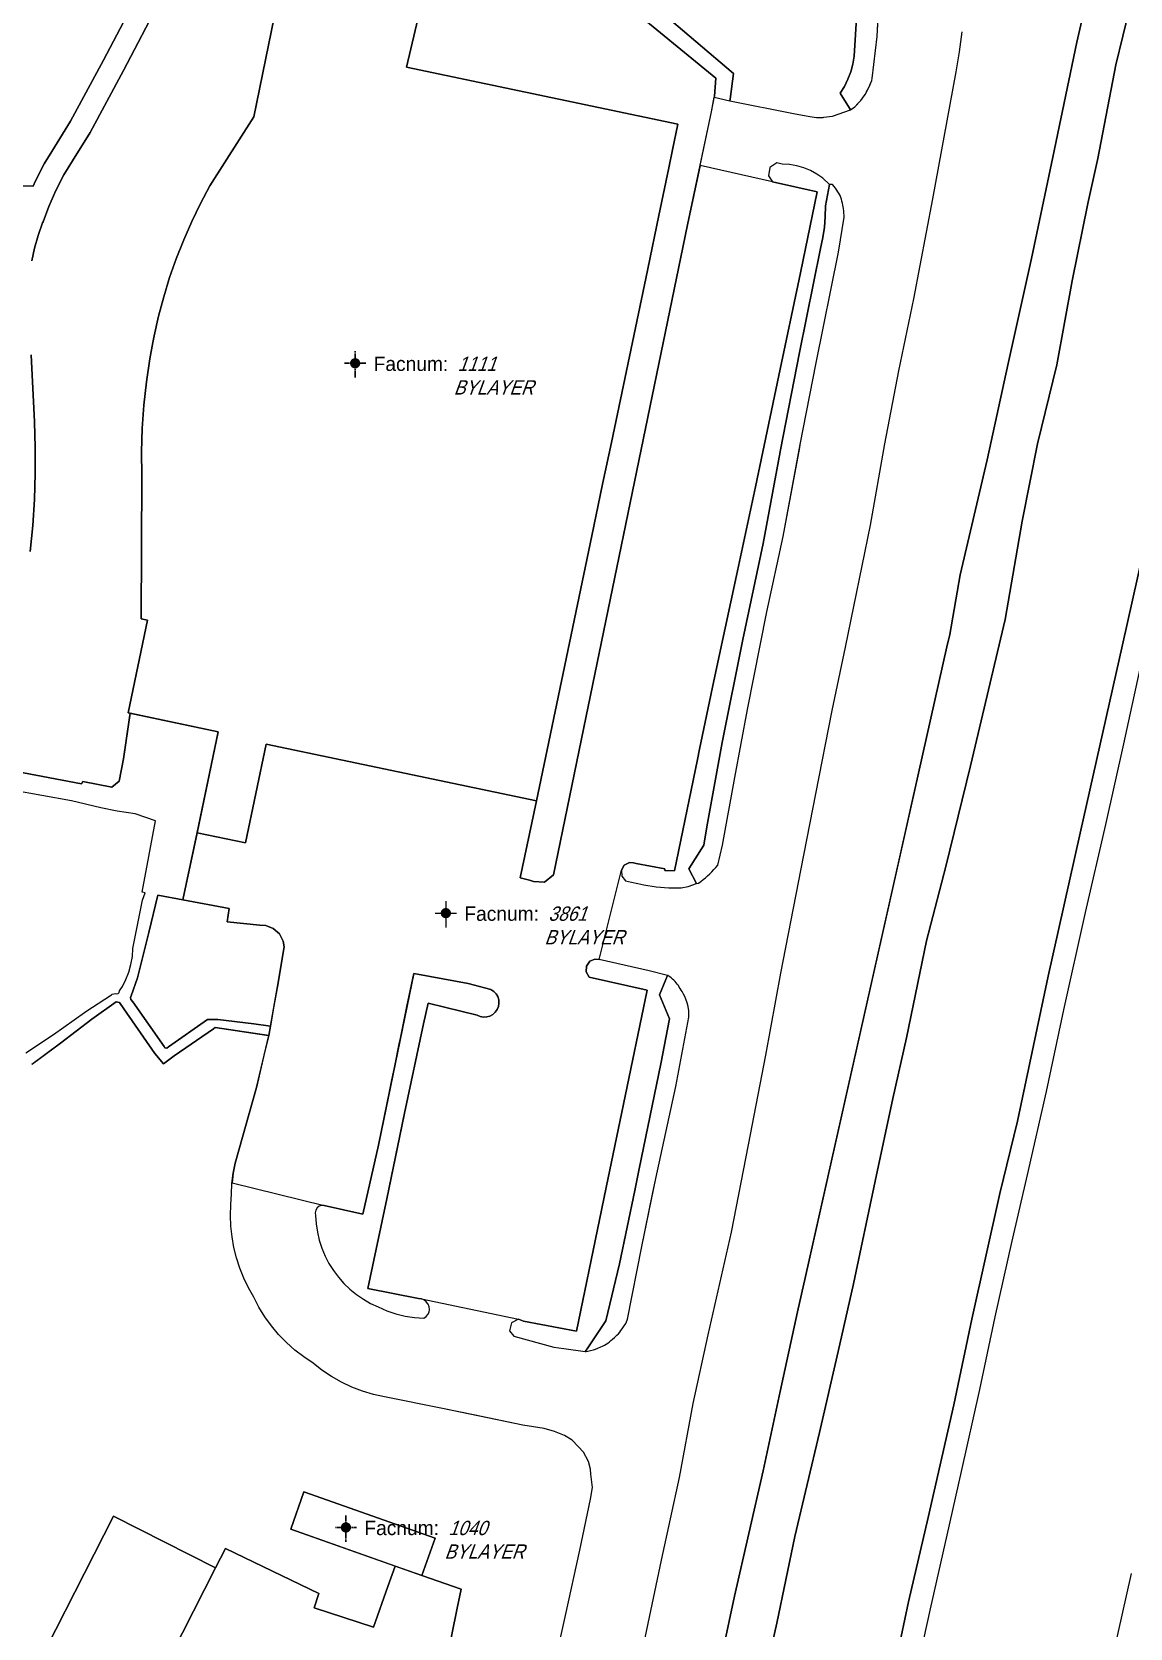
# Model space of a CAD drawing. Header units: inches. Extents: x 1273557 to 1282364, y 239587 to 246310.
# Drawn here: x 1278078.4 to 1278399.9, y 242328 to 242795.3 of the extents above; entities that cross this region are included whole.
import ezdxf
from ezdxf.enums import TextEntityAlignment as Align

# ---------------------------------------------------------------- set-up
doc = ezdxf.new("R2010")
doc.units = ezdxf.units.IN
doc.header["$MEASUREMENT"] = 0
doc.linetypes.add('DASHED2', pattern=[0.375, 0.25, -0.125])
doc.layers.add('BLDG-DATA', color=159, linetype='DASHED2', lineweight=30)
for name, color, linetype in [('BLDG-UW', 231, 'Continuous'), ('GRASS', 3, 'Continuous'), ('PATH', 253, 'Continuous'), ('PATH-ISLAND', 252, 'Continuous'), ('PRKG-DATA', 255, 'Continuous'), ('PRKG-UW', 6, 'Continuous'), ('PRKG-UW-ISLAND', 40, 'Continuous'), ('STREET-NONUW', 4, 'Continuous'), ('STREET-UW', 50, 'Continuous')]:
    doc.layers.add(name, color=color, linetype=linetype)
doc.styles.add('SS_LITE', font='FRABK.TTF', dxfattribs={"height": 16})

# ---------------------------------------------------------------- blocks, each defined once
blk = doc.blocks.new('*U1')
for p, q in [((-3.08, 0), (3.08, 0)), ((0, 3.55), (0, -4.2))]:
    blk.add_line(p, q)
at = {"const_width": 1.5}
blk.add_lwpolyline([(-0.75, 0, 1), (0.75, 0, 1)], format="xyb", close=True, dxfattribs=at)
at = {"layer": 'BLDG-DATA', "color": 1, "style": 'SS_LITE'}
blk.add_text('Facnum:', height=4.2, dxfattribs=at).set_placement((27.26, -2.25), align=Align.RIGHT)
at = {"layer": 'BLDG-DATA', "color": 7, "style": 'SS_LITE', "oblique": 20, "width": 0.9, "flags": 8}
for tag, p in [('FACNUM', (29.98, -2.25)), ('OBJECT', (28.84, -9.16))]:
    blk.add_attdef(tag, p, '', height=4.2, dxfattribs=at)
blk = doc.blocks.new('*U8')
for p, q in [((-3.08, 0), (3.08, 0)), ((0, 3.55), (0, -4.2))]:
    blk.add_line(p, q)
at = {"const_width": 1.5}
blk.add_lwpolyline([(-0.75, 0, 1), (0.75, 0, 1)], format="xyb", close=True, dxfattribs=at)
at = {"layer": 'PRKG-DATA', "color": 1, "style": 'SS_LITE'}
blk.add_text('Facnum:', height=4.2, dxfattribs=at).set_placement((27.26, -2.25), align=Align.RIGHT)
at = {"layer": 'PRKG-DATA', "color": 7, "style": 'SS_LITE', "oblique": 20, "width": 0.9, "flags": 8}
for tag, p in [('FACNUM', (29.98, -2.25)), ('OBJECT', (28.84, -9.16))]:
    blk.add_attdef(tag, p, '', height=4.2, dxfattribs=at)

msp = doc.modelspace()

# ---------------------------------------------------------------- linework, layer by layer
at = {"layer": 'BLDG-UW'}
msp.add_lwpolyline([(1278151.91, 242812.52), (1278143.38, 242770.41), (1278130.49, 242750.26), (1278127.73, 242745.07), (1278125.16, 242739.78), (1278122.8, 242734.39), (1278120.64, 242728.91), (1278118.69, 242723.37), (1278116.95, 242717.75), (1278115.43, 242712.07), (1278114.12, 242706.34), (1278113.76, 242704.4), (1278112.88, 242699.6), (1278111.89, 242692.83), (1278111.16, 242686.01), (1278110.69, 242679.17), (1278110.47, 242672.33), (1278110.51, 242665.48), (1278110.37, 242623.46), (1278112.19, 242623.08), (1278106.52, 242595.95), (1278132.9, 242590.42), (1278126.7, 242560.83), (1278140.9, 242557.86), (1278146.96, 242586.79), (1278191.7, 242577.42), (1278226.07, 242570.22), (1278229.19, 242585.11), (1278242.31, 242647.76), (1278245.47, 242662.87), (1278248.03, 242675.11), (1278258.58, 242725.47), (1278258.67, 242725.92), (1278261.94, 242741.54), (1278264.86, 242755.48), (1278265.96, 242760.73), (1278267.55, 242768.33), (1278188.08, 242784.96), (1278194.39, 242811.93)], dxfattribs=at)
for points in [[(1278158.03, 242367.9), (1278154.17, 242356.95), (1278192.56, 242343.41), (1278196.42, 242354.36)], [(1278045.74, 242249.89), (1278047.37, 242249.06), (1278077.57, 242233.71), (1278077.57, 242233.71), (1278106.64, 242218.44), (1278106.64, 242218.44), (1278106.64, 242218.44), (1278107.7, 242220.54), (1278121.14, 242246.96), (1278090.03, 242262.77), (1278132.14, 242345.6), (1278102.25, 242360.79)]]:
    msp.add_lwpolyline(points, close=True, dxfattribs=at)
at = {"layer": 'GRASS'}
for points in [[(1278040.83, 242824.79), (1278045, 242767.46), (1278040.74, 242767.15), (1278042, 242749.85), (1278042.01, 242749.85), (1278046.79, 242750.2), (1278047.49, 242740.58), (1278043.47, 242740.29), (1278044.03, 242732.72), (1278044.1, 242731.76), (1278052.19, 242732.68), (1278064.35, 242746.73), (1278066.09, 242749.05), (1278066.66, 242749.6), (1278068.59, 242750.23), (1278071.06, 242750.28), (1278078.75, 242750.11), (1278079.43, 242751.67), (1278081.94, 242756.7), (1278084.16, 242760.28), (1278089.7, 242769.19), (1278099.34, 242787.07), (1278109.96, 242807.29)], [(1278073.88, 242578.79), (1278092.9, 242575.16), (1278093.27, 242575.83), (1278101.8, 242574.22), (1278103.91, 242575.96), (1278105.15, 242582.46), (1278106.91, 242594.6), (1278107.09, 242595.83), (1278106.52, 242595.95), (1278112.19, 242623.08), (1278110.37, 242623.46), (1278110.51, 242665.48), (1278110.47, 242672.33), (1278110.69, 242679.17), (1278111.16, 242686.01), (1278111.89, 242692.83), (1278112.88, 242699.6), (1278113.76, 242704.4), (1278114.12, 242706.34), (1278115.43, 242712.07), (1278116.95, 242717.75), (1278118.69, 242723.37), (1278120.64, 242728.91), (1278122.8, 242734.39), (1278125.16, 242739.78), (1278127.73, 242745.07), (1278130.49, 242750.26), (1278143.38, 242770.41), (1278151.91, 242812.52)], [(1278194.4, 242811.94), (1278188.08, 242784.96), (1278267.55, 242768.33), (1278265.96, 242760.73), (1278264.86, 242755.48), (1278261.94, 242741.54), (1278258.67, 242725.92), (1278258.58, 242725.47), (1278248.03, 242675.11), (1278245.47, 242662.87), (1278242.31, 242647.76), (1278229.19, 242585.11), (1278226.07, 242570.22), (1278221.35, 242547.65), (1278224.04, 242546.95), (1278225.25, 242546.54), (1278228.42, 242546.36), (1278231.11, 242548.52), (1278241.27, 242597.8), (1278270.34, 242738.81), (1278277.32, 242771.86), (1278278.2, 242776.46), (1278278.6, 242781.8), (1278252.21, 242803.45)], [(1278261.74, 242801.87), (1278283.76, 242783.16), (1278282.83, 242775.65), (1278282.77, 242775.17), (1278301.38, 242771.46), (1278306.13, 242770.52), (1278308.07, 242770.27), (1278310.03, 242770.27), (1278310.25, 242770.3), (1278312.81, 242770.61), (1278318.08, 242772.53), (1278317.81, 242772.97), (1278315.08, 242777.37), (1278316.28, 242779.36), (1278317.3, 242781.46), (1278318.12, 242783.64), (1278318.74, 242785.88), (1278319.15, 242788.17), (1278320.24, 242805.78)], [(1278116.05, 242804.76), (1278105.14, 242783.98), (1278095.39, 242765.89), (1278090.2, 242757.55), (1278087.68, 242753.49), (1278085.38, 242748.89), (1278083.32, 242744.17), (1278081.64, 242739.73), (1278081.5, 242739.36), (1278080.19, 242735.74), (1278079.13, 242732.03), (1278078.3, 242728.27)], [(1278278.16, 242309.4), (1278284.08, 242337.32), (1278292.48, 242374.05), (1278297.48, 242397.31), (1278302.53, 242420.62), (1278304.86, 242430.94), (1278332.49, 242553.78), (1278338.01, 242578.32), (1278346.31, 242615.23), (1278347.15, 242618.92), (1278350.17, 242636.39), (1278358.13, 242670.03), (1278364.26, 242698.24), (1278371.09, 242728.95), (1278377.27, 242758.61), (1278384.33, 242792.34), (1278387.22, 242804.59)], [(1278399.58, 242801.26), (1278397.77, 242794.08), (1278395.75, 242785.64), (1278390.49, 242758.23), (1278387.52, 242745.1), (1278382.93, 242722.43), (1278378.51, 242697.82), (1278372.85, 242674.69), (1278368.34, 242652.05), (1278363.36, 242623.25), (1278353.25, 242580.39), (1278345.96, 242550.99), (1278340.35, 242529.22), (1278334.47, 242500.81), (1278330.42, 242483), (1278325.27, 242458.83), (1278318.99, 242428.8), (1278314.41, 242408.95), (1278309, 242385.29), (1278301.79, 242354.8), (1278296.47, 242329.46), (1278288.25, 242293.16)], [(1278327.56, 242300.13), (1278335.06, 242335.66), (1278340.79, 242360.41), (1278348.33, 242393.36), (1278353.61, 242418.42), (1278361.75, 242455.22), (1278366.95, 242476.44), (1278375.96, 242518.81), (1278385.35, 242560.7), (1278397.75, 242615.89), (1278408.17, 242662.5), (1278415.01, 242694.01), (1278420.84, 242720.45), (1278428.46, 242755.13), (1278435.21, 242783.05), (1278438.03, 242796.61)], [(1278350.7, 242795.3), (1278349.92, 242789.43), (1278348.89, 242783.61), (1278342.04, 242746.4), (1278336.53, 242717.15), (1278332.1, 242696.06), (1278327.98, 242674.7), (1278323.8, 242650.93), (1278316.53, 242615.21), (1278312.57, 242596.66), (1278307.79, 242572.23), (1278305.27, 242559.26), (1278303.53, 242550.27), (1278297.53, 242519.75), (1278293.13, 242495.73), (1278288.09, 242469.51), (1278283.13, 242443.9), (1278276.29, 242413.88), (1278271.93, 242393.78), (1278267.91, 242372.08), (1278262.64, 242347.86), (1278256, 242316.39)], [(1278078.13, 242700.77), (1278079.12, 242681.19), (1278079.34, 242673.59), (1278079.33, 242665.99), (1278079.09, 242658.39), (1278078.61, 242650.8), (1278077.89, 242643.23)], [(1278076.61, 242496.45), (1278084.67, 242501.77), (1278093.74, 242508.24), (1278094.12, 242508.5), (1278101.65, 242513.43), (1278101.84, 242513.56), (1278102.79, 242513.82), (1278103.2, 242513.7), (1278103.61, 242513.81), (1278103.91, 242514.11), (1278104.02, 242514.52), (1278104.85, 242515.8), (1278105.9, 242517.85), (1278106.75, 242520.02), (1278107.37, 242522.26), (1278107.78, 242524.57), (1278107.95, 242526.91), (1278110.75, 242541.1), (1278111.51, 242543.28), (1278110.61, 242543.45), (1278114.55, 242564.34), (1278108.55, 242566.39), (1278103.29, 242567.18), (1278098.57, 242568.17), (1278089.96, 242570.17), (1278072.6, 242573.28)], [(1278231.1, 242315.89), (1278234.6, 242331.7), (1278238.76, 242350.79), (1278241.91, 242365.7), (1278242.47, 242369.19), (1278242.05, 242373.04), (1278241.9, 242374.57), (1278241.36, 242376.79), (1278239.9, 242379.49), (1278238.28, 242381.16), (1278236.53, 242383.03), (1278234.3, 242384.42), (1278231.37, 242385.59), (1278228.36, 242386.48), (1278222.14, 242387.38), (1278198.58, 242392.31), (1278181.62, 242395.72), (1278178.35, 242396.43), (1278175.15, 242397.38), (1278172.02, 242398.57), (1278169, 242399.99), (1278166.08, 242401.63), (1278163.3, 242403.49), (1278160.67, 242405.55), (1278157.94, 242407.38), (1278155.34, 242409.4), (1278152.89, 242411.59), (1278150.61, 242413.96), (1278148.5, 242416.49), (1278146.58, 242419.16), (1278144.85, 242421.95), (1278143.33, 242424.87), (1278141.78, 242427.61), (1278140.43, 242430.46), (1278139.26, 242433.38), (1278138.3, 242436.38), (1278137.53, 242439.43), (1278136.97, 242442.53), (1278136.62, 242445.66), (1278136.49, 242448.81), (1278136.56, 242451.95), (1278136.84, 242455.09), (1278136.94, 242458.13), (1278137.27, 242461.16), (1278137.85, 242464.15), (1278144.08, 242486.31), (1278147.71, 242501.47), (1278132, 242503.83), (1278131.52, 242503.48), (1278120.03, 242495.55), (1278116.86, 242493.21), (1278114.34, 242496.21), (1278105.27, 242509.33), (1278104.03, 242511.15), (1278103.03, 242511.39), (1278095.94, 242506.28), (1278086.72, 242499.28), (1278078.29, 242493.02)], [(1278045.74, 242249.89), (1278102.25, 242360.79), (1278132.14, 242345.6), (1278135.04, 242351.31), (1278162.37, 242338.09), (1278160.98, 242333.95), (1278178.37, 242328.31), (1278182.6, 242340.19), (1278184.73, 242346.17), (1278154.17, 242356.95), (1278158.03, 242367.9), (1278196.42, 242354.36), (1278192.56, 242343.41), (1278204.06, 242339.35), (1278202.93, 242333.8), (1278196.58, 242302.47)]]:
    msp.add_lwpolyline(points, dxfattribs=at)
for points in [[(1278297.51, 242672.36), (1278297.61, 242672.9), (1278303.11, 242701.48), (1278309.31, 242731.92), (1278309.99, 242735.08), (1278310.44, 242738.1), (1278310.69, 242741.14), (1278310.74, 242744.35), (1278311.92, 242750.62), (1278309.96, 242752.46), (1278308.22, 242753.69), (1278306.35, 242754.73), (1278304.38, 242755.54), (1278302.33, 242756.13), (1278301.28, 242756.31), (1278300.23, 242756.49), (1278298.1, 242756.61), (1278296.53, 242756.98), (1278294.45, 242755.63), (1278294.01, 242753.21), (1278295.24, 242751.45), (1278308.28, 242748.51), (1278303.39, 242724.74), (1278297.05, 242694.69), (1278290.25, 242662.12), (1278284.71, 242636.19), (1278278.01, 242605.34), (1278273.85, 242585.28), (1278273.23, 242582.31), (1278266.54, 242549.69), (1278263.67, 242549.75), (1278263.68, 242550.32), (1278255.33, 242551.81), (1278254.55, 242552.08), (1278253.3, 242552.14), (1278251.83, 242551.32), (1278251.01, 242549.86), (1278251.12, 242548.17), (1278252.17, 242546.73), (1278253.95, 242546.39), (1278255.74, 242545.98), (1278257.53, 242545.56), (1278261.16, 242545.01), (1278264.82, 242544.73), (1278268.49, 242544.74), (1278270.52, 242545.09), (1278272.96, 242545.97), (1278270.73, 242550.29), (1278275.12, 242557.19), (1278275.95, 242562.57), (1278280.52, 242587.28), (1278286.51, 242617.38), (1278292.51, 242645.53)], [(1278152.24, 242527.4), (1278151.97, 242529.14), (1278150.84, 242531.23), (1278149.02, 242532.83), (1278146.81, 242533.7), (1278145.05, 242533.74), (1278135.56, 242534.81), (1278136.1, 242538.64), (1278122.58, 242541.19), (1278122.58, 242541.19), (1278115.27, 242542.57), (1278112.55, 242531.67), (1278109.31, 242518.38), (1278107.41, 242513.1), (1278107.24, 242512.59), (1278107.35, 242512.06), (1278107.91, 242511.37), (1278117.08, 242498.24), (1278117.31, 242497.92), (1278117.87, 242497.79), (1278118.38, 242498.15), (1278129.75, 242506.16), (1278132.78, 242506.2), (1278143.31, 242504.94), (1278147.55, 242504.34), (1278148.24, 242504.24), (1278148.25, 242504.25), (1278150.24, 242515.82)], [(1278262.53, 242493.15), (1278265.04, 242506.37), (1278262.1, 242513.41), (1278263.98, 242517.89), (1278264.49, 242519.1), (1278259.13, 242520.39), (1278244.49, 242523.71), (1278243.24, 242523.88), (1278241.71, 242523.21), (1278240.74, 242521.82), (1278240.63, 242520.15), (1278241.49, 242518.54), (1278258.55, 242514.72), (1278251.56, 242481.41), (1278246.5, 242456.98), (1278244.55, 242447.55), (1278237.79, 242414.91), (1278222.31, 242417.9), (1278220.87, 242418.46), (1278218.76, 242417.34), (1278218.24, 242415.01), (1278219.46, 242413.42), (1278231.22, 242410.29), (1278234.11, 242409.83), (1278240.4, 242408.96), (1278240.92, 242409.74), (1278246.42, 242417.96), (1278250.46, 242434.63), (1278254.89, 242456.13), (1278256.2, 242462.49)], [(1278182.24, 242453.71), (1278187.5, 242478.79), (1278193.06, 242504.94), (1278194.36, 242511), (1278208.71, 242507.47), (1278209.6, 242507.07), (1278210.56, 242506.88), (1278211.53, 242506.92), (1278212.47, 242507.18), (1278213.33, 242507.65), (1278214.06, 242508.3), (1278214.62, 242509.1), (1278214.99, 242510), (1278215.13, 242510.96), (1278215.06, 242511.94), (1278214.77, 242512.87), (1278214.27, 242513.71), (1278213.59, 242514.41), (1278212.77, 242514.94), (1278206.11, 242516.67), (1278190.21, 242519.66), (1278186.15, 242500.22), (1278179.98, 242469.89), (1278175.3, 242449.17), (1278163.93, 242451.76), (1278163.16, 242451.76), (1278162.43, 242451.49), (1278161.84, 242450.99), (1278161.45, 242450.32), (1278161.31, 242449.56), (1278161.44, 242448.79), (1278161.6, 242446.34), (1278161.95, 242443.92), (1278162.51, 242441.53), (1278163.26, 242439.2), (1278164.2, 242436.93), (1278165.33, 242434.75), (1278166.63, 242432.68), (1278168.1, 242430.71), (1278169.72, 242428.88), (1278171.49, 242427.18), (1278173.4, 242425.64), (1278175.42, 242424.26), (1278177.55, 242423.05), (1278179.78, 242422.02), (1278182.33, 242420.91), (1278184.96, 242420.03), (1278187.65, 242419.36), (1278190.39, 242418.93), (1278193.16, 242418.73), (1278193.81, 242419.18), (1278194.31, 242419.8), (1278194.64, 242420.52), (1278194.76, 242421.31), (1278194.67, 242422.1), (1278194.35, 242422.88), (1278193.84, 242423.55), (1278193.17, 242424.06), (1278192.4, 242424.4), (1278191.57, 242424.52), (1278176.76, 242427.4)]]:
    msp.add_lwpolyline(points, close=True, dxfattribs=at)
at = {"layer": 'PATH'}
for points in [[(1278109.96, 242807.29), (1278099.34, 242787.07), (1278089.7, 242769.19), (1278084.16, 242760.28), (1278081.94, 242756.7), (1278079.43, 242751.67), (1278078.75, 242750.11), (1278071.06, 242750.28)], [(1278320.24, 242805.78), (1278319.15, 242788.17), (1278318.74, 242785.88), (1278318.12, 242783.64), (1278317.3, 242781.46), (1278316.28, 242779.36), (1278315.08, 242777.37), (1278317.81, 242772.97), (1278318.08, 242772.53), (1278318.08, 242772.53), (1278318.93, 242773.11), (1278319.33, 242773.39), (1278320.24, 242774.36), (1278320.79, 242774.95), (1278321.06, 242775.24), (1278321.78, 242776.22), (1278322.36, 242777.01), (1278322.76, 242777.74), (1278323.05, 242778.27), (1278323.45, 242778.99), (1278323.81, 242779.92), (1278324.03, 242780.48), (1278324.27, 242781.09), (1278324.4, 242781.63), (1278325.84, 242793.95), (1278326.52, 242806.6)], [(1278078.3, 242728.27), (1278079.13, 242732.03), (1278080.19, 242735.74), (1278081.5, 242739.36), (1278081.64, 242739.73), (1278083.32, 242744.17), (1278085.38, 242748.89), (1278087.68, 242753.49), (1278090.2, 242757.55), (1278095.39, 242765.89), (1278105.14, 242783.98), (1278116.05, 242804.76)], [(1278252.21, 242803.45), (1278278.6, 242781.8), (1278278.2, 242776.46), (1278278.15, 242776.18), (1278282.77, 242775.17), (1278282.83, 242775.65), (1278283.76, 242783.16), (1278261.74, 242801.87)], [(1278387.22, 242804.59), (1278384.33, 242792.34), (1278377.27, 242758.61), (1278371.09, 242728.95), (1278364.26, 242698.24), (1278358.13, 242670.03), (1278350.17, 242636.39), (1278347.15, 242618.92), (1278346.31, 242615.23), (1278338.01, 242578.32), (1278304.86, 242430.94), (1278302.53, 242420.62), (1278297.48, 242397.31), (1278292.48, 242374.05), (1278284.08, 242337.32), (1278278.16, 242309.4)], [(1278288.25, 242293.16), (1278296.47, 242329.46), (1278301.79, 242354.8), (1278309, 242385.29), (1278314.41, 242408.95), (1278318.99, 242428.8), (1278325.27, 242458.83), (1278330.42, 242483), (1278334.47, 242500.81), (1278340.35, 242529.22), (1278345.96, 242550.99), (1278353.25, 242580.39), (1278363.36, 242623.25), (1278368.34, 242652.05), (1278372.85, 242674.69), (1278378.51, 242697.82), (1278382.93, 242722.43), (1278387.52, 242745.1), (1278390.49, 242758.23), (1278395.75, 242785.64), (1278397.77, 242794.08), (1278399.58, 242801.26)], [(1278337.43, 242315.03), (1278341.47, 242333.59), (1278346.33, 242355.16), (1278350.56, 242373.82), (1278355.96, 242397.84), (1278360.44, 242419.14), (1278365.31, 242440.9), (1278369.85, 242460.68), (1278375.45, 242485.07), (1278380.56, 242509.01), (1278386.92, 242537.46), (1278392.83, 242563.27), (1278398.13, 242586.91), (1278403.22, 242610.18), (1278408.61, 242633.73), (1278411.81, 242648.81), (1278418.17, 242677.64), (1278423.92, 242704.21), (1278429.31, 242728.04), (1278435.99, 242758), (1278442.84, 242787.48), (1278444.47, 242795.14), (1278446.41, 242804.27)], [(1278438.03, 242796.61), (1278435.21, 242783.05), (1278428.46, 242755.13), (1278420.84, 242720.45), (1278415.01, 242694.01), (1278408.17, 242662.5), (1278397.75, 242615.89), (1278385.35, 242560.7), (1278375.96, 242518.81), (1278366.95, 242476.44), (1278361.75, 242455.22), (1278353.61, 242418.42), (1278348.33, 242393.36), (1278340.79, 242360.41), (1278335.06, 242335.66), (1278327.56, 242300.13)], [(1278077.89, 242643.23), (1278078.61, 242650.8), (1278079.09, 242658.39), (1278079.33, 242665.99), (1278079.34, 242673.59), (1278079.12, 242681.19), (1278078.13, 242700.77)], [(1278078.29, 242493.02), (1278078.56, 242493.22), (1278086.72, 242499.28), (1278095.94, 242506.28), (1278103.03, 242511.39), (1278104.03, 242511.15), (1278105.27, 242509.33), (1278114.34, 242496.21), (1278116.86, 242493.21), (1278120.03, 242495.55), (1278131.52, 242503.48), (1278132, 242503.83), (1278146.99, 242501.58), (1278147.71, 242501.47), (1278148.24, 242504.24), (1278147.55, 242504.34), (1278143.31, 242504.94), (1278132.78, 242506.2), (1278129.75, 242506.16), (1278118.38, 242498.15), (1278117.87, 242497.79), (1278117.31, 242497.92), (1278117.08, 242498.24), (1278107.91, 242511.37), (1278107.35, 242512.06), (1278107.24, 242512.59), (1278107.41, 242513.1), (1278109.31, 242518.38), (1278112.55, 242531.67), (1278115.27, 242542.57), (1278122.58, 242541.19), (1278126.71, 242560.89), (1278132.9, 242590.42), (1278107.09, 242595.83), (1278105.15, 242582.46), (1278103.91, 242575.96), (1278101.8, 242574.22), (1278093.27, 242575.83), (1278092.9, 242575.16), (1278073.88, 242578.79)], [(1278400.26, 242344.02), (1278394.97, 242320.49)]]:
    msp.add_lwpolyline(points, dxfattribs=at)
for points in [[(1278303.18, 242673.67), (1278303.33, 242674.49), (1278308.01, 242698.42), (1278314.55, 242730.8), (1278316.18, 242741.11), (1278316.18, 242741.68), (1278316.15, 242742.27), (1278316.11, 242742.85), (1278316.02, 242743.62), (1278315.85, 242744.59), (1278315.72, 242745.16), (1278315.57, 242745.73), (1278315.4, 242746.29), (1278315.22, 242746.84), (1278315.01, 242747.39), (1278314.7, 242747.94), (1278314.37, 242748.47), (1278314.02, 242749), (1278313.66, 242749.51), (1278313.28, 242750.02), (1278312.89, 242750.51), (1278312.79, 242750.62), (1278311.92, 242750.62), (1278310.74, 242744.35), (1278310.69, 242741.14), (1278310.44, 242738.1), (1278309.99, 242735.08), (1278309.31, 242731.92), (1278303.11, 242701.48), (1278297.61, 242672.9), (1278297.51, 242672.36), (1278292.51, 242645.53), (1278286.51, 242617.38), (1278280.52, 242587.28), (1278275.95, 242562.57), (1278275.12, 242557.19), (1278270.73, 242550.29), (1278272.96, 242545.97), (1278273.59, 242546.07), (1278274.27, 242546.59), (1278274.94, 242547.12), (1278275.59, 242547.68), (1278276.23, 242548.25), (1278276.86, 242548.83), (1278277.47, 242549.43), (1278278.06, 242550.05), (1278278.63, 242550.68), (1278279.19, 242551.34), (1278280.62, 242557.17), (1278284.22, 242577.02), (1278287.91, 242596.94), (1278293.61, 242625.55), (1278298.33, 242647.59)], [(1278266.93, 242486.59), (1278270.7, 242506.84), (1278270.75, 242507.15), (1278270.75, 242507.85), (1278270.68, 242508.78), (1278270.61, 242509.32), (1278270.49, 242510.01), (1278270.23, 242511.06), (1278269.88, 242512.12), (1278269.52, 242512.93), (1278269.21, 242513.58), (1278268.75, 242514.35), (1278268.46, 242514.8), (1278268.21, 242515.25), (1278267.94, 242515.68), (1278267.65, 242516.1), (1278267.34, 242516.51), (1278267.02, 242516.9), (1278266.68, 242517.28), (1278266.32, 242517.65), (1278265.95, 242518), (1278265.56, 242518.33), (1278265.16, 242518.64), (1278264.61, 242519.03), (1278264.49, 242519.1), (1278263.98, 242517.89), (1278262.1, 242513.41), (1278265.04, 242506.37), (1278262.53, 242493.15), (1278256.2, 242462.49), (1278254.89, 242456.13), (1278250.46, 242434.63), (1278246.42, 242417.96), (1278240.92, 242409.74), (1278240.4, 242408.96), (1278240.62, 242408.99), (1278241.18, 242409.08), (1278241.91, 242409.22), (1278242.85, 242409.48), (1278243.39, 242409.66), (1278244.09, 242409.91), (1278244.98, 242410.3), (1278245.49, 242410.56), (1278245.99, 242410.84), (1278246.48, 242411.13), (1278246.97, 242411.46), (1278247.46, 242411.8), (1278247.93, 242412.16), (1278248.38, 242412.54), (1278248.98, 242413.06), (1278249.68, 242413.76), (1278250.08, 242414.19), (1278250.47, 242414.64), (1278250.84, 242415.1), (1278251.19, 242415.58), (1278251.64, 242416.22), (1278252.25, 242417.22), (1278252.71, 242418.12), (1278252.8, 242418.48), (1278256.92, 242439.72), (1278260.08, 242455.08), (1278261.02, 242459.63)]]:
    msp.add_lwpolyline(points, close=True, dxfattribs=at)
at = {"layer": 'PATH-ISLAND'}
msp.add_lwpolyline([(1278076.61, 242496.45), (1278084.67, 242501.77), (1278093.74, 242508.24), (1278094.12, 242508.5), (1278101.65, 242513.43), (1278101.84, 242513.56), (1278102.79, 242513.82), (1278103.2, 242513.7), (1278103.61, 242513.81), (1278103.91, 242514.11), (1278104.02, 242514.52), (1278104.85, 242515.8), (1278105.9, 242517.85), (1278106.75, 242520.02), (1278107.37, 242522.26), (1278107.78, 242524.57), (1278107.95, 242526.91), (1278110.75, 242541.1), (1278111.51, 242543.28), (1278110.61, 242543.45), (1278114.55, 242564.34), (1278108.55, 242566.39), (1278103.29, 242567.18), (1278098.57, 242568.17), (1278089.96, 242570.17), (1278072.6, 242573.28)], dxfattribs=at)
at = {"layer": 'PRKG-UW'}
for points in [[(1278183.76, 242488.48), (1278184.61, 242492.64), (1278186.02, 242499.56), (1278186.02, 242499.56), (1278186.15, 242500.22), (1278188.18, 242509.94), (1278190.21, 242519.66), (1278194.98, 242518.76), (1278206.11, 242516.67), (1278212.77, 242514.94), (1278213.59, 242514.41), (1278214.27, 242513.71), (1278214.77, 242512.87), (1278215.06, 242511.94), (1278215.13, 242510.96), (1278214.99, 242510), (1278214.62, 242509.1), (1278214.06, 242508.3), (1278213.33, 242507.65), (1278212.47, 242507.18), (1278211.53, 242506.92), (1278210.56, 242506.88), (1278209.6, 242507.07), (1278208.71, 242507.47), (1278194.36, 242511), (1278193.06, 242504.94), (1278187.5, 242478.79), (1278185.31, 242468.33), (1278182.24, 242453.71), (1278176.76, 242427.4), (1278191.57, 242424.52), (1278192.4, 242424.4), (1278220.87, 242418.46), (1278222.31, 242417.9), (1278237.79, 242414.91), (1278244.55, 242447.55), (1278246.5, 242456.98), (1278251.56, 242481.41), (1278258.55, 242514.72), (1278241.49, 242518.54), (1278240.63, 242520.15), (1278240.74, 242521.82), (1278241.71, 242523.21), (1278243.24, 242523.88), (1278244.49, 242523.71), (1278251.01, 242549.86), (1278251.83, 242551.32), (1278253.3, 242552.14), (1278254.55, 242552.08), (1278255.33, 242551.81), (1278263.68, 242550.32), (1278263.67, 242549.75), (1278266.54, 242549.69), (1278273.23, 242582.31), (1278273.85, 242585.28), (1278278.01, 242605.34), (1278284.71, 242636.19), (1278290.25, 242662.12), (1278297.05, 242694.69), (1278303.39, 242724.74), (1278308.28, 242748.51), (1278295.24, 242751.45), (1278274.02, 242756.23), (1278270.34, 242738.81), (1278241.27, 242597.8), (1278231.11, 242548.52), (1278228.42, 242546.36), (1278225.25, 242546.54), (1278224.04, 242546.95), (1278221.35, 242547.65), (1278226.07, 242570.22), (1278191.7, 242577.42), (1278146.96, 242586.79), (1278140.9, 242557.86), (1278126.7, 242560.83), (1278122.58, 242541.19), (1278136.1, 242538.64), (1278135.56, 242534.81), (1278145.05, 242533.74), (1278146.81, 242533.7), (1278149.02, 242532.83), (1278150.84, 242531.23), (1278151.97, 242529.14), (1278152.24, 242527.4), (1278150.24, 242515.82), (1278149.7, 242512.67), (1278149.24, 242510.04), (1278148.25, 242504.25), (1278147.71, 242501.47), (1278146.61, 242496.91), (1278146.61, 242496.91), (1278144.08, 242486.31), (1278137.85, 242464.15), (1278137.27, 242461.16), (1278136.96, 242458.34), (1278163.93, 242451.76), (1278175.3, 242449.17), (1278179.86, 242469.34), (1278179.98, 242469.89), (1278183.06, 242485.06), (1278183.76, 242488.48)], [(1278090.03, 242262.77), (1278121.14, 242246.96), (1278107.7, 242220.54), (1278130.49, 242211.95), (1278141.09, 242210.55), (1278142.22, 242219.06), (1278152.27, 242217.72), (1278153.74, 242223.99), (1278163.14, 242264.1), (1278172.78, 242305.22), (1278174.33, 242304.86), (1278174.84, 242307.07), (1278196.58, 242302.47), (1278202.93, 242333.8), (1278204.06, 242339.35), (1278192.56, 242343.41), (1278184.73, 242346.17), (1278182.6, 242340.19), (1278178.37, 242328.31), (1278160.98, 242333.95), (1278162.37, 242338.09), (1278135.04, 242351.31), (1278132.14, 242345.6)]]:
    msp.add_lwpolyline(points, close=True, dxfattribs=at)
at = {"layer": 'PRKG-UW-ISLAND'}
msp.add_lwpolyline([(1278213.59, 242514.41), (1278212.77, 242514.94), (1278206.11, 242516.67), (1278194.98, 242518.76), (1278190.21, 242519.66), (1278188.18, 242509.94), (1278186.15, 242500.22), (1278183.06, 242485.06), (1278179.98, 242469.89), (1278179.86, 242469.34), (1278175.3, 242449.17), (1278163.93, 242451.76), (1278163.16, 242451.76), (1278162.43, 242451.49), (1278161.84, 242450.99), (1278161.45, 242450.32), (1278161.31, 242449.56), (1278161.44, 242448.79), (1278161.6, 242446.34), (1278161.95, 242443.92), (1278162.51, 242441.53), (1278163.26, 242439.2), (1278164.2, 242436.93), (1278165.33, 242434.75), (1278166.63, 242432.68), (1278168.1, 242430.71), (1278169.72, 242428.88), (1278171.49, 242427.18), (1278173.4, 242425.64), (1278175.42, 242424.26), (1278177.55, 242423.05), (1278179.78, 242422.02), (1278182.33, 242420.91), (1278184.96, 242420.03), (1278187.65, 242419.36), (1278190.39, 242418.93), (1278193.16, 242418.73), (1278193.81, 242419.18), (1278194.31, 242419.8), (1278194.64, 242420.52), (1278194.76, 242421.31), (1278194.67, 242422.1), (1278194.35, 242422.88), (1278193.84, 242423.55), (1278193.17, 242424.06), (1278192.4, 242424.4), (1278191.57, 242424.52), (1278176.76, 242427.4), (1278182.24, 242453.71), (1278185.31, 242468.33), (1278187.5, 242478.79), (1278193.06, 242504.94), (1278194.36, 242511), (1278208.71, 242507.47), (1278209.6, 242507.07), (1278210.56, 242506.88), (1278211.53, 242506.92), (1278212.47, 242507.18), (1278213.33, 242507.65), (1278214.06, 242508.3), (1278214.62, 242509.1), (1278214.99, 242510), (1278215.13, 242510.96), (1278215.06, 242511.94), (1278214.77, 242512.87), (1278214.27, 242513.71)], close=True, dxfattribs=at)
at = {"layer": 'STREET-NONUW'}
for points in [[(1278337.43, 242315.03), (1278341.47, 242333.59), (1278346.33, 242355.16), (1278350.56, 242373.82), (1278355.96, 242397.84), (1278360.44, 242419.14), (1278365.31, 242440.9), (1278369.85, 242460.68), (1278375.45, 242485.07), (1278380.56, 242509.01), (1278386.92, 242537.46), (1278392.83, 242563.27), (1278398.13, 242586.91), (1278403.22, 242610.18)], [(1278400.26, 242344.02), (1278394.97, 242320.49)]]:
    msp.add_lwpolyline(points, dxfattribs=at)
at = {"layer": 'STREET-UW'}
for points in [[(1278231.1, 242315.89), (1278234.6, 242331.7), (1278238.76, 242350.79), (1278241.91, 242365.7), (1278242.47, 242369.19), (1278242.05, 242373.04), (1278241.9, 242374.57), (1278241.36, 242376.79), (1278239.9, 242379.49), (1278238.28, 242381.16), (1278236.53, 242383.03), (1278234.3, 242384.42), (1278231.37, 242385.59), (1278228.36, 242386.48), (1278222.14, 242387.38), (1278207.71, 242390.4), (1278198.58, 242392.31), (1278181.62, 242395.72), (1278178.35, 242396.43), (1278175.15, 242397.38), (1278172.02, 242398.57), (1278169, 242399.99), (1278166.08, 242401.63), (1278163.3, 242403.49), (1278160.67, 242405.55), (1278157.94, 242407.38), (1278155.34, 242409.4), (1278152.89, 242411.59), (1278150.61, 242413.96), (1278148.5, 242416.49), (1278146.58, 242419.16), (1278144.85, 242421.95), (1278143.33, 242424.87), (1278141.78, 242427.61), (1278140.43, 242430.46), (1278139.26, 242433.38), (1278138.3, 242436.38), (1278137.53, 242439.43), (1278136.97, 242442.53), (1278136.62, 242445.66), (1278136.49, 242448.81), (1278136.56, 242451.95), (1278136.84, 242455.09), (1278136.94, 242458.13), (1278136.96, 242458.34), (1278163.93, 242451.76), (1278163.16, 242451.76), (1278162.43, 242451.49), (1278161.84, 242450.99), (1278161.45, 242450.32), (1278161.31, 242449.56), (1278161.44, 242448.79), (1278161.6, 242446.34), (1278161.95, 242443.92), (1278162.51, 242441.53), (1278163.26, 242439.2), (1278164.2, 242436.93), (1278165.33, 242434.75), (1278166.63, 242432.68), (1278168.1, 242430.71), (1278169.72, 242428.88), (1278171.49, 242427.18), (1278173.4, 242425.64), (1278175.42, 242424.26), (1278177.55, 242423.05), (1278179.78, 242422.02), (1278182.33, 242420.91), (1278184.96, 242420.03), (1278187.65, 242419.36), (1278190.39, 242418.93), (1278193.16, 242418.73), (1278193.81, 242419.18), (1278194.31, 242419.8), (1278194.64, 242420.52), (1278194.76, 242421.31), (1278194.67, 242422.1), (1278194.35, 242422.88), (1278193.84, 242423.55), (1278193.17, 242424.06), (1278192.4, 242424.4), (1278220.87, 242418.46), (1278218.76, 242417.34), (1278218.24, 242415.01), (1278219.46, 242413.42), (1278231.22, 242410.29), (1278234.11, 242409.83), (1278240.4, 242408.96), (1278240.62, 242408.99), (1278241.18, 242409.08), (1278241.91, 242409.22), (1278242.85, 242409.48), (1278243.39, 242409.66), (1278244.09, 242409.91), (1278244.98, 242410.3), (1278245.49, 242410.56), (1278245.99, 242410.84), (1278246.48, 242411.13), (1278246.97, 242411.46), (1278247.46, 242411.8), (1278247.93, 242412.16), (1278248.38, 242412.54), (1278248.98, 242413.06), (1278249.68, 242413.76), (1278250.08, 242414.19), (1278250.47, 242414.64), (1278250.84, 242415.1), (1278251.19, 242415.58), (1278251.64, 242416.22), (1278252.25, 242417.22), (1278252.71, 242418.12), (1278252.8, 242418.48), (1278256.92, 242439.72), (1278261.02, 242459.63), (1278266.93, 242486.59), (1278270.7, 242506.84), (1278270.75, 242507.15), (1278270.75, 242507.85), (1278270.68, 242508.78), (1278270.61, 242509.32), (1278270.49, 242510.01), (1278270.23, 242511.06), (1278269.88, 242512.12), (1278269.52, 242512.93), (1278269.21, 242513.58), (1278268.75, 242514.35), (1278268.46, 242514.8), (1278268.21, 242515.25), (1278267.94, 242515.68), (1278267.65, 242516.1), (1278267.34, 242516.51), (1278267.02, 242516.9), (1278266.68, 242517.28), (1278266.32, 242517.65), (1278265.95, 242518), (1278265.56, 242518.33), (1278265.16, 242518.64), (1278264.61, 242519.03), (1278264.49, 242519.1), (1278259.13, 242520.39), (1278244.49, 242523.71), (1278251.01, 242549.86), (1278251.12, 242548.17), (1278252.17, 242546.73), (1278253.95, 242546.39), (1278255.74, 242545.98), (1278257.53, 242545.56), (1278261.16, 242545.01), (1278264.82, 242544.73), (1278268.49, 242544.74), (1278270.52, 242545.09), (1278272.96, 242545.97), (1278273.59, 242546.07), (1278274.27, 242546.59), (1278274.94, 242547.12), (1278275.59, 242547.68), (1278276.23, 242548.25), (1278276.23, 242548.25), (1278276.86, 242548.83), (1278277.47, 242549.43), (1278278.06, 242550.05), (1278278.63, 242550.68), (1278279.2, 242551.34), (1278280.62, 242557.17), (1278284.22, 242577.02), (1278287.91, 242596.94), (1278293.61, 242625.55), (1278298.33, 242647.59), (1278303.33, 242674.49), (1278308.01, 242698.42), (1278314.55, 242730.8), (1278316.18, 242741.11), (1278316.18, 242741.68), (1278316.15, 242742.27), (1278316.11, 242742.85), (1278316.02, 242743.62), (1278315.85, 242744.59), (1278315.72, 242745.16), (1278315.57, 242745.73), (1278315.4, 242746.29), (1278315.22, 242746.84), (1278315.01, 242747.39), (1278314.7, 242747.94), (1278314.37, 242748.47), (1278314.02, 242749), (1278313.66, 242749.51), (1278313.28, 242750.02), (1278312.89, 242750.51), (1278312.79, 242750.62), (1278311.92, 242750.62), (1278309.96, 242752.46), (1278308.22, 242753.69), (1278306.35, 242754.73), (1278304.38, 242755.54), (1278302.33, 242756.13), (1278301.28, 242756.31), (1278300.23, 242756.49), (1278298.1, 242756.61), (1278296.53, 242756.98), (1278294.45, 242755.63), (1278294.01, 242753.21), (1278295.24, 242751.45), (1278274.02, 242756.23), (1278277.32, 242771.86), (1278278.15, 242776.18), (1278282.77, 242775.17), (1278301.38, 242771.46), (1278306.13, 242770.52), (1278308.07, 242770.27), (1278310.03, 242770.27), (1278310.25, 242770.3), (1278312.81, 242770.61), (1278318.08, 242772.53), (1278318.08, 242772.53), (1278319.33, 242773.39), (1278321.06, 242775.24), (1278322.36, 242777.01), (1278323.45, 242778.99), (1278324.27, 242781.09), (1278324.4, 242781.63), (1278325.84, 242793.95), (1278326.87, 242813.19)], [(1278350.7, 242795.3), (1278349.92, 242789.43), (1278348.89, 242783.61), (1278342.04, 242746.4), (1278336.53, 242717.15), (1278332.1, 242696.06), (1278327.98, 242674.7), (1278323.8, 242650.93), (1278316.53, 242615.21), (1278312.57, 242596.66), (1278307.79, 242572.23), (1278303.53, 242550.27), (1278297.53, 242519.75), (1278293.13, 242495.73), (1278288.09, 242469.51), (1278283.13, 242443.9), (1278276.29, 242413.88), (1278271.93, 242393.78), (1278267.91, 242372.08), (1278262.64, 242347.86), (1278256, 242316.39)]]:
    msp.add_lwpolyline(points, dxfattribs=at)

# ---------------------------------------------------------------- block references
at = {"layer": 'BLDG-DATA'}
ref = msp.add_blockref('*U1', (1278173.01, 242698.29), dxfattribs=at)
ref.add_attrib('FACNUM', '1111', (1278202.99, 242696.04), dxfattribs={"color": 7, "height": 4.2, "style": 'SS_LITE', "oblique": 20, "width": 0.9})
ref.add_attrib('OBJECT', 'BYLAYER', (1278201.85, 242689.13), dxfattribs={"color": 7, "height": 4.2, "style": 'SS_LITE', "oblique": 20, "width": 0.9})
ref = msp.add_blockref('*U1', (1278170.31, 242357.46), dxfattribs=at)
ref.add_attrib('FACNUM', '1040', (1278200.3, 242355.21), dxfattribs={"color": 7, "height": 4.2, "style": 'SS_LITE', "oblique": 20, "width": 0.9})
ref.add_attrib('OBJECT', 'BYLAYER', (1278199.15, 242348.3), dxfattribs={"color": 7, "height": 4.2, "style": 'SS_LITE', "oblique": 20, "width": 0.9})
at = {"layer": 'PRKG-DATA'}
ref = msp.add_blockref('*U8', (1278199.57, 242537.31), dxfattribs=at)
ref.add_attrib('FACNUM', '3861', (1278229.55, 242535.06), dxfattribs={"color": 7, "height": 4.2, "style": 'SS_LITE', "oblique": 20, "width": 0.9})
ref.add_attrib('OBJECT', 'BYLAYER', (1278228.41, 242528.15), dxfattribs={"color": 7, "height": 4.2, "style": 'SS_LITE', "oblique": 20, "width": 0.9})

doc.saveas('drawing.dxf')
